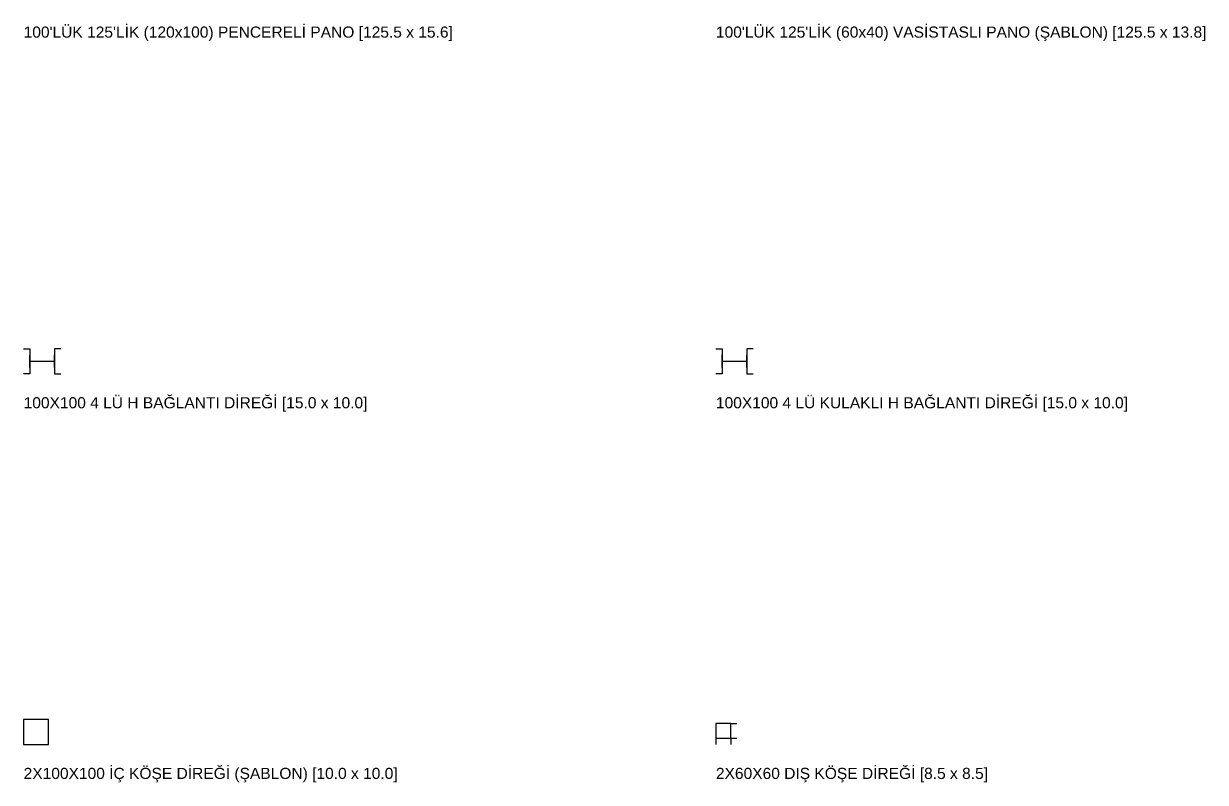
# Model space of a CAD drawing. Header units: centimetres. Extents: x -71 to 5571, y -2315 to 960.
# Drawn here: x 0 to 478, y -1565.4 to -1258.3 of the extents above; entities that cross this region are included whole.
import ezdxf

# ---------------------------------------------------------------- set-up
doc = ezdxf.new("R2010")
doc.units = ezdxf.units.CM
doc.layers.add('SABLON_KARTI', color=9, linetype='Continuous')
doc.styles.add('ARIAL_TR', font='arial.ttf')

# ---------------------------------------------------------------- blocks, each defined once
blk = doc.blocks.new('100X100 4 LÜ H BAĞLANTI DİREĞİ')
at = {"color": 23}
for p, q in [((0, 10), (2.5, 10)), ((2.5, 10), (2.5, 0)), ((15, 10), (12.5, 10)), ((12.5, 10), (12.5, 0)), ((2.5, 2.5), (2.5, 7.5)), ((2.5, 2.5), (2.5, 7.5)), ((12.5, 5), (2.5, 5)), ((2.5, 5), (2.5, 2.5)), ((2.5, 2.5), (2.5, 5)), ((12.5, 2.5), (12.5, 7.5)), ((12.5, 2.5), (12.5, 5)), ((2.5, 0), (0, 0)), ((12.5, 0), (15, 0))]:
    blk.add_line(p, q, dxfattribs=at)
blk = doc.blocks.new('100X100 4 LÜ KULAKLI H BAĞLANTI DİREĞİ')
at = {"color": 56}
for p, q in [((0, 10), (2.5, 10)), ((2.5, 10), (2.5, 0)), ((15, 10), (12.5, 10)), ((12.5, 10), (12.5, 0)), ((2.5, 2.5), (2.5, 7.5)), ((2.5, 2.5), (2.5, 7.5)), ((12.5, 5), (2.5, 5)), ((2.5, 5), (2.5, 2.5)), ((2.5, 2.5), (2.5, 5)), ((12.5, 2.5), (12.5, 7.5)), ((12.5, 2.5), (12.5, 5)), ((2.5, 0), (0, 0)), ((12.5, 0), (15, 0))]:
    blk.add_line(p, q, dxfattribs=at)
blk = doc.blocks.new('2X100X100 İÇ KÖŞE DİREĞİ (ŞABLON)')
at = {"color": 2}
blk.add_lwpolyline([(0, 0), (10, 0), (10, 10), (0, 10)], close=True, dxfattribs=at)
blk = doc.blocks.new('60X60 DIŞ KÖŞE DİREĞİ')
at = {"color": 1}
for p, q in [((6, 8.5), (8.5, 8.5)), ((0, 2.5), (0, 0)), ((6, 2.5), (6, 0)), ((6, 2.5), (8.5, 2.5))]:
    blk.add_line(p, q, dxfattribs=at)
blk.add_lwpolyline([(0, 2.5), (6, 2.5), (6, 8.5), (0, 8.5)], close=True, dxfattribs=at)
blk = doc.blocks.new('2X60X60 DIŞ KÖŞE DİREĞİ')
at = {"color": 0}
blk.add_blockref('60X60 DIŞ KÖŞE DİREĞİ', (0, 0), dxfattribs=at)

msp = doc.modelspace()

# ---------------------------------------------------------------- block references
at = {"layer": 'SABLON_KARTI'}
for name, p in [('100X100 4 LÜ H BAĞLANTI DİREĞİ', (0, -1400)), ('100X100 4 LÜ KULAKLI H BAĞLANTI DİREĞİ', (280, -1400)), ('2X100X100 İÇ KÖŞE DİREĞİ (ŞABLON)', (0, -1550)), ('2X60X60 DIŞ KÖŞE DİREĞİ', (280, -1550))]:
    msp.add_blockref(name, p, dxfattribs=at)

# ---------------------------------------------------------------- texts
at = {"layer": 'SABLON_KARTI', "style": 'ARIAL_TR'}
for s, p in [("100'LÜK 125'LİK (120x100) PENCERELİ PANO [125.5 x 15.6]", (0, -1264)), ("100'LÜK 125'LİK (60x40) VASİSTASLI PANO (ŞABLON) [125.5 x 13.8]", (280, -1264)), ('100X100 4 LÜ H BAĞLANTI DİREĞİ [15.0 x 10.0]', (0, -1414)), ('100X100 4 LÜ KULAKLI H BAĞLANTI DİREĞİ [15.0 x 10.0]', (280, -1414)), ('2X100X100 İÇ KÖŞE DİREĞİ (ŞABLON) [10.0 x 10.0]', (0, -1564)), ('2X60X60 DIŞ KÖŞE DİREĞİ [8.5 x 8.5]', (280, -1564))]:
    msp.add_text(s, height=4.5, dxfattribs=at).set_placement(p)

doc.saveas('drawing.dxf')
